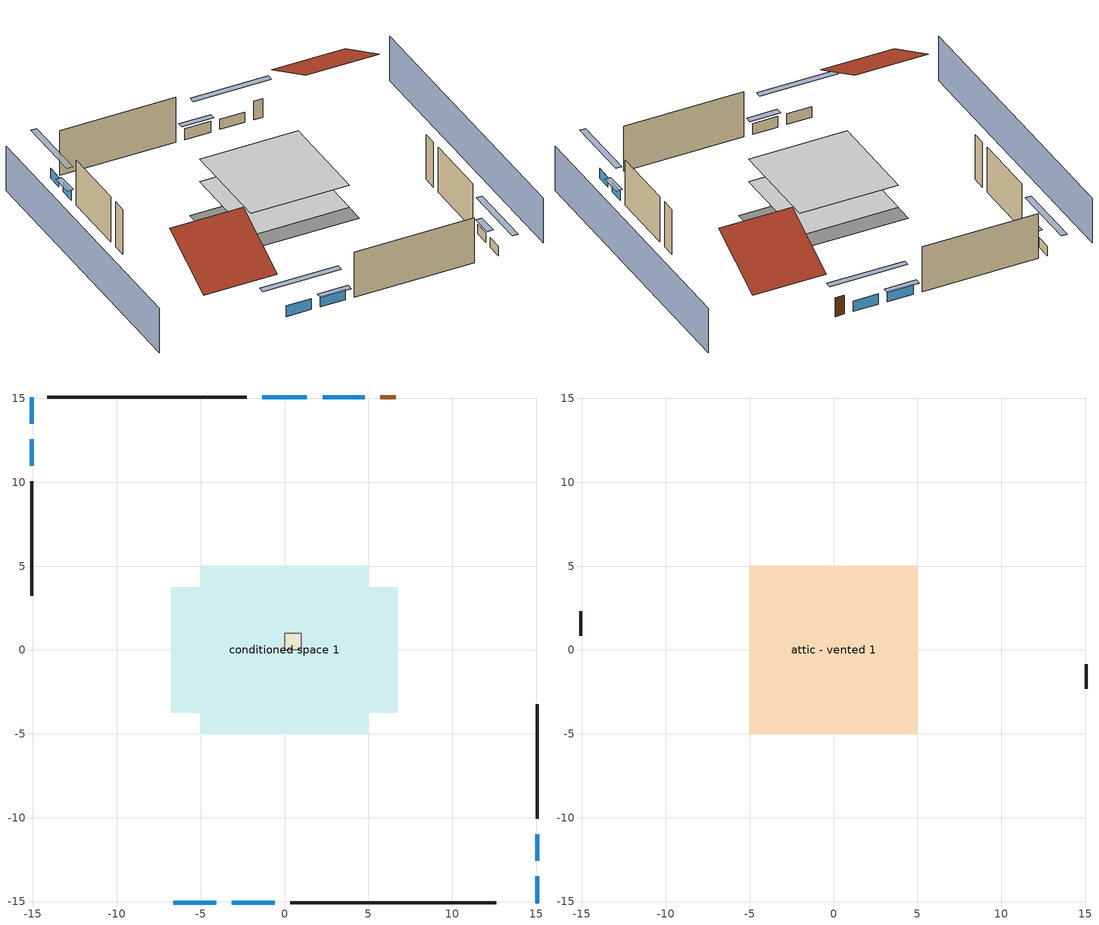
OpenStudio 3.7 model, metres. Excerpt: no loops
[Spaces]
conditioned space 1
 floor foundation (Slab1 construction): -6.75,-3.75 -6.75,3.75 6.75,3.75 6.75,-3.75 z0
 floor adiabatic (AdiabaticFloorConstruction): -5.03,-5.03 -5.03,5.03 5.03,5.03 5.03,-5.03 z2.44
 wall outside (Wall1 construction): 0.34,-15.08 12.63,-15.08 z0:4.88
 wall outside (Wall2 construction): -15.08,10.05 -15.08,3.23 z0:4.88
 wall outside (Wall3 construction): -2.25,15.08 -14.15,15.08 z0:4.88
 wall outside (Wall4 construction): 15.08,-10.05 15.08,-3.23 z0:4.88
 wall outside (AdiabaticWallConstruction): -6.63,-15.08 -4.07,-15.08 / -3.14,-15.08 -0.58,-15.08 / 1.34,15.08 -1.32,15.08 z0:1.16; -15.08,15.08 -15.08,13.49 / -15.08,12.57 -15.08,10.98 / 15.08,-15.08 15.08,-13.49 / 15.08,-12.57 15.08,-10.98 z0:1.04; 4.79,15.08 2.27,15.08 z0:1.13
 wall outside (AdiabaticWallConstruction 1): 6.63,15.08 5.72,15.08 z0:2.03
 window (WindowConstruction): -6.63,-15.08 -4.07,-15.08 z0:1.16
 window (WindowConstruction 1): -3.14,-15.08 -0.59,-15.08 z0:1.16
 window (WindowConstruction 2): -15.08,15.08 -15.08,13.5 z0:1.04
 window (WindowConstruction 3): -15.08,12.57 -15.08,10.98 z0:1.04
 window (WindowConstruction 4): 4.79,15.08 2.27,15.08 z0:1.13
 window (WindowConstruction 5): 1.34,15.08 -1.32,15.08 z0:1.16
 window (WindowConstruction 6): 15.08,-15.08 15.08,-13.5 z0:1.04
 window (WindowConstruction 7): 15.08,-12.57 15.08,-10.98 z0:1.04
 door (Door): 6.63,15.08 5.72,15.08 z0:2.03
 ceiling adiabatic (AdiabaticFloorConstruction): 5.03,-5.03 5.03,5.03 -5.03,5.03 -5.03,-5.03 z2.44
furnace airloop ret air space
 floor adiabatic (AdiabaticConst): 0,0 0,1 1,1 1,0 z0
 wall adiabatic (AdiabaticConst): 0,1 0,0 1,0 1,1 0,1 z0:1
 ceiling adiabatic (AdiabaticConst): 1,0 1,1 0,1 0,0 z1
attic - vented 1
 floor to conditioned space 1 (Floor1 construction Reversed): -5.03,-5.03 -5.03,5.03 5.03,5.03 5.03,-5.03 z4.88
 wall outside (Wall5 construction): -15.08,2.3 -15.08,0.86 z0:4.88
 wall outside (Wall6 construction): 15.08,-2.3 15.08,-0.86 z0:4.88
 roof outside (Roof1 construction): -7.56,-15.08,4.88 -7.56,-8.35,8.24 -15.08,-8.35,8.24 -15.08,-15.08,4.88
 roof outside (Roof2 construction): 7.56,15.08,4.88 7.56,8.35,8.24 15.08,8.35,8.24 15.08,15.08,4.88
shading: 19.65,-15.08 19.65,15.08 / -19.65,15.08 -19.65,-15.08 z0:4.88; -1.33,-15.08 -9.37,-15.08 -9.37,-15.69 -1.33,-15.69 z3.9; -0.28,-15.08 -3.45,-15.08 -3.45,-15.69 -0.28,-15.69 z1.46; -15.08,10.75 -15.08,17.83 -15.69,17.83 -15.69,10.75 z3.78; -15.08,10.68 -15.08,12.87 -15.69,12.87 -15.69,10.68 z1.34; -0.48,15.08 7.53,15.08 7.53,15.69 -0.48,15.69 z3.87; -1.63,15.08 1.64,15.08 1.64,15.69 -1.63,15.69 z1.46; 15.08,-10.75 15.08,-17.83 15.69,-17.83 15.69,-10.75 z3.78; 15.08,-10.68 15.08,-12.87 15.69,-12.87 15.69,-10.68 z1.34
[Site]
Burlington Intl_VT_USA: Latitude {deg}=44.47; Longitude {deg}=-73.15; Time Zone {hr}=-5; Elevation {m}=104; Terrain=Suburbs
[Site:GroundTemperature:Shallow]
3.46187, 1.07562, 0.884516, 2.01691, 6.56286, 11.0876, 15.0104, 17.4953, 17.7064, 15.6853, 11.8626, 7.47667
[Site:WaterMainsTemperature]
Calculation Method=Schedule; Temperature Schedule=mains temperature schedule
[Building]
Building 1
[Material] Roughness=Rough
Name | Thickness {m} | Conductivity {W/m-K} | Density {kg/m3} | Specific Heat {J/kg-K} | Thermal Absorptance | Solar Absorptance | Visible Absorptance
metal surfacing | 0.000508 | 50.0403 | 7801.74 | 460.57 | 0.9 | 0.9 | 0.9
roof rigid ins | 0.00396442 | 0.029427 | 32.04 | 1214.23 | 0.9 | 0.7 | 0.7
osb sheathing 0.5 in. | 0.0127 | 0.115458 | 512.64 | 1214.23 | 0.9 | 0.6 | 0.6
wood siding | 0.0254 | 0.102417 | 544.68 | 1172.36 | 0.9 | 0.85 | 0.85
osb sheathing 0.5 in. 1 | 0.0127 | 0.115458 | 512.64 | 1214.23 | 0.9 | 0.7 | 0.7
wall stud and cavity | 0.1397 | 0.117713 | 139.0536 | 1170.24 | 0.9 | 0.7 | 0.7
gypsum board | 0.0127 | 0.160291 | 801 | 837.4 | 0.9 | 0.6 | 0.6
wall stud and cavity 1 | 0.1397 | 0.727959 | 139.0536 | 1170.24 | 0.9 | 0.6 | 0.6
ceiling loosefill ins | 0.338667 | 0.0480833 | 16.02 | 1046.75 | 0.9 | 0.7 | 0.7
ceiling stud and cavity | 0.1397 | 0.0920385 | 65.682 | 1177.47 | 0.9 | 0.7 | 0.7
concrete 4.0 in. | 0.1016 | 1.803125 | 2242.8 | 837.4 | 0.9 | 0.7 | 0.7
floor covering | 0.0127 | 0.0450781 | 54.468 | 1339.84 | 0.9 | 0.9 | 0.9
wood siding 1; wood siding 2 | 0.0254 | 0.102417 | 544.68 | 1172.36
wall rigid ins; floor rigid ins | 0.512978 | 0.029427 | 32.04 | 1214.23 | 0.9 | 0.7 | 0.7
wall stud and cavity 2 | 0.0889 | 0.380278 | 52.3479 | 1209.89 | 0.9 | 0.7 | 0.7
door material | 0.04445 | 0.0612267 | 512.64 | 1214.23 | 0.9 | 0.7 | 0.7
floor stud and cavity | 0.1397 | 1.75129 | 37.0049 | 1207.88 | 0.9 | 0.7 | 0.7
osb sheathing 0.75 in. | 0.01905 | 0.115458 | 512.64 | 1214.23 | 0.9 | 0.7 | 0.7
floor covering 1 | 0.0127 | 0.0433444 | 54.468 | 1339.84 | 0.9 | 0.6 | 0.6
wall stud and cavity 3 | 0.0889 | 0.391764 | 83.0341 | 1211.67 | 0.9 | 0.7 | 0.7
furniture material conditioned space 1 | 0.1524 | 0.115458 | 640.8 | 1214.23 | 0.9 | 0.6 | 0.6
[Construction]
Roof1 construction; Roof2 construction: metal surfacing, roof rigid ins, osb sheathing 0.5 in.
Wall1 construction; Wall2 construction; Wall3 construction; Wall4 construction: wood siding, osb sheathing 0.5 in. 1, wall stud and cavity, gypsum board
Wall5 construction; Wall6 construction: wood siding, osb sheathing 0.5 in. 1, wall stud and cavity 1
Floor1 construction Reversed: gypsum board, ceiling stud and cavity, ceiling loosefill ins
Slab1 construction: concrete 4.0 in., floor covering
WindowConstruction; WindowConstruction 1; WindowConstruction 2; WindowConstruction 3; WindowConstruction 4; WindowConstruction 5; WindowConstruction 6; WindowConstruction 7: WindowMaterial
AdiabaticWallConstruction: wood siding 1, wall rigid ins, wall stud and cavity 2, gypsum board
Door: door material
AdiabaticWallConstruction 1: wood siding 2, wall rigid ins, wall stud and cavity 2, gypsum board
AdiabaticFloorConstruction: floor stud and cavity, floor rigid ins, osb sheathing 0.75 in., floor covering 1
PartitionWallConstruction: gypsum board, wall stud and cavity 3, gypsum board
furniture construction conditioned space 1: furniture material conditioned space 1
AdiabaticConst: Adiabatic
[WindowMaterial:SimpleGlazingSystem]
WindowMaterial: U-Factor {W/m2-K}=4.31528; Solar Heat Gain Coefficient=0.67
[Material:NoMass]
Adiabatic: Roughness=Rough; Thermal Resistance {m2-K/W}=176.1
[ThermalZone] Multiplier=1; Use Ideal Air Loads=No
Name | Volume {m3} | Thermostat
conditioned space | 493.619 | conditioned space temperature setpoint
attic - vented | 75.9013
furnace airloop ret air zone | 1
[Sizing:Zone] Zone Cooling Design Supply Air Temperature Input Method=SupplyAirTemperature; Zone Cooling Design Supply Air Temperature {C}=14; Zone Cooling Design Supply Air Temperature Difference {deltaC}=11.11; Zone Heating Design Supply Air Temperature Input Method=SupplyAirTemperature; Zone Heating Design Supply Air Temperature {C}=40; Zone Heating Design Supply Air Temperature Difference {deltaC}=11.11; Zone Cooling Design Supply Air Humidity Ratio {kg-H2O/kg-air}=0.0085; Zone Heating Design Supply Air Humidity Ratio {kg-H2O/kg-air}=0.008; Cooling Design Air Flow Method=DesignDay; Heating Design Air Flow Method=DesignDay; Account for Dedicated Outdoor Air System=No; Dedicated Outdoor Air System Control Strategy=NeutralSupplyAir; Dedicated Outdoor Air Low Setpoint Temperature for Design {C}=autosize; Dedicated Outdoor Air High Setpoint Temperature for Design {C}=autosize; Zone Load Sizing Method=Sensible Load Only No Latent Load; Zone Latent Cooling Design Supply Air Humidity Ratio Input Method=HumidityRatioDifference; Zone Cooling Design Supply Air Humidity Ratio Difference {kgWater/kgDryAir}=0.005; Zone Latent Heating Design Supply Air Humidity Ratio Input Method=HumidityRatioDifference; Zone Humidification Design Supply Air Humidity Ratio Difference {kgWater/kgDryAir}=0.005
attic - vented; furnace airloop ret air zone
[Space] Building Unit=Building Unit 1
Name | Thermal Zone | Volume {m3}
conditioned space 1 | conditioned space | 493.619
attic - vented 1 | attic - vented | 75.9013
furnace airloop ret air space | furnace airloop ret air zone
[ThermostatSetpoint:DualSetpoint]
conditioned space temperature setpoint: Heating Setpoint Temperature Schedule=heating setpoint; Cooling Setpoint Temperature Schedule=cooling setpoint
[Foundation:Kiva]
Foundation Kiva 1: Initial Indoor Air Temperature {C}=21.1111; Wall Height Above Grade {m}=0.1016; Wall Depth Below Slab {m}=0.2032
[Foundation:Kiva:Settings]
Soil Conductivity {W/m-K}=2.9427; Soil Density {kg/m3}=1842.3; Soil Specific Heat {J/kg-K}=418.7; Ground Solar Absorptivity=0.9; Ground Thermal Absorptivity=0.9; Ground Surface Roughness {m}=0.03; Far-Field Width {m}=40; Deep-Ground Boundary Condition=ZeroFlux; Deep-Ground Depth {m}=40; Minimum Cell Dimension {m}=0.2; Maximum Cell Growth Coefficient=3; Simulation Timestep=Timestep
[SurfaceProperty:ExposedFoundationPerimeter]
Slab1: Exposed Perimeter Calculation Method=TotalExposedPerimeter; Total Exposed Perimeter {m}=42.00144
[SurfaceProperty:IncidentSolarMultiplier] Incident Solar Multiplier=1; Incident Solar Multiplier Schedule=trans schedule winter=0.85 summer=0.7
Window1; Window2; Window3; Window4; Window5; Window6; Window7; Window8
[InternalMass:Definition] Design Level Calculation Method=SurfaceArea
Name | Construction | Surface Area {m2}
partition wall mass | PartitionWallConstruction | 202.436
furniture mass conditioned space 1 | furniture construction conditioned space 1 | 80.9743
[InternalMass] Space or SpaceType=conditioned space 1; Multiplier=1
Name | Internal Mass Definition
partition wall mass | partition wall mass
furniture mass conditioned space 1 | furniture mass conditioned space 1
[External:File]
External File 1: File=in.schedules.csv
[People:Definition]
occupants: Number of People Calculation Method=People; Number of People {people}=2; Fraction Radiant=0.314171; Sensible Heat Fraction=0.56303; Carbon Dioxide Generation Rate {m3/s-W}=0; Enable ASHRAE 55 Comfort Warnings=No; Mean Radiant Temperature Calculation Type=ZoneAveraged
[People]
occupants: People Definition=occupants; Space or SpaceType=conditioned space 1; Number of People Schedule=occupants; Activity Level Schedule=occupants activity schedule; Multiplier=1
[EnergyManagementSystem:Sensor]
Name | Output Variable or Output Meter Index Key | Output Variable or Output Meter
cool_season | cooling season schedule | Schedule Value
out_pb_s |  | Site Outdoor Air Barometric Pressure
out_wt_s |  | Site Outdoor Air Humidity Ratio
site_vw_s |  | Site Wind Speed
furnace_airloop_AH_MFR_s | Node 14 | System Node Mass Flow Rate
furnace_airloop_AH_VFR_s | Node 14 | System Node Current Density Volume Flow Rate
furnace_airloop_AH_Tout_s | Node 14 | System Node Temperature
furnace_airloop_AH_Wout_s | Node 14 | System Node Humidity Ratio
furnace_airloop_RA_T_s | Node 17 | System Node Temperature
furnace_airloop_Ra_W_s | Node 17 | System Node Humidity Ratio
furnace_airloop_0_DZ_T_s | attic - vented | Zone Air Temperature
furnace_airloop_0_DZ_W_s | attic - vented | Zone Mean Air Humidity Ratio
natural_vent_s | natural vent schedule | Schedule Value
htg_sp_s | heating setpoint | Schedule Value
clg_sp_s | cooling setpoint | Schedule Value
mech_vent_range_fan_0_sch_s | mech vent range fan 0 schedule | Schedule Value
mech_vent_bath_fan_0_sch_s | mech vent bath fan 0 schedule | Schedule Value
clothes_dryer_exhaust_0_sch_s | clothes_dryer | Schedule Value
htg_load_cond |  | Heating:EnergyTransfer:Zone:CONDITIONED SPACE
clg_load_cond |  | Cooling:EnergyTransfer:Zone:CONDITIONED SPACE
htg_load_duct |  | Heating:EnergyTransfer:Zone:FURNACE AIRLOOP RET AIR ZONE
clg_load_duct |  | Cooling:EnergyTransfer:Zone:FURNACE AIRLOOP RET AIR ZONE
[EnergyManagementSystem:Program]
room_ac_supply_fan_disaggregate_program: Set room_ac_supply_fan_clg = 0; If room_ac_clg_coil_s > 0; Set room_ac_supply_fan_clg = room_ac_supply_fan_s; EndIf
furnace_supply_fan_disaggregate_program: Set furnace_supply_fan_primary_htg = 0; If furnace_htg_coil_s > 0; Set furnace_supply_fan_primary_htg = furnace_supply_fan_s; EndIf
water_heater_EC_adj: Set dhw_e_cons = water_heater_energy + water_heater_on_cycle_parasitic + water_heater_off_cycle_parasitic; Set water_heater_ec_adj_act = 0.0 * dhw_e_cons / 1
furnace_airloop_0_duct_program: Set furnace_airloop_AH_MFR = furnace_airloop_AH_MFR_s; Set furnace_airloop_Fan_RTF = 0; Set furnace_airloop_Fan_RTF = furnace_airloop_Fan_RTF + furnace_airloop_Fan_RTF_s; Set furnace_airloop_AH_VFR = furnace_airloop_AH_VFR_s; Set furnace_airloop_AH_Tout = furnace_airloop_AH_Tout_s; Set furnace_airloop_AH_Wout = furnace_airloop_AH_Wout_s; Set furnace_airloop_RA_T = furnace_airloop_RA_T_s; Set furnace_airloop_Ra_W = furnace_airloop_Ra_W_s; Set furnace_airloop_0_DZ_T = furnace_airloop_0_DZ_T_s; Set furnace_airloop_0_DZ_W = furnace_airloop_0_DZ_W_s; Run furnace_airloop_0_duct_subroutine; Set furnace_airloop_0_SupSensLkToCond_equip_act = furnace_airloop_0_SupSensLkToCond; Set furnace_airloop_0_SupLatLkToCond_equip_act = furnace_airloop_0_SupLatLkToCond; Set furnace_airloop_0_SupCondToLv_equip_act = furnace_airloop_0_SupCondToLv; Set furnace_airloop_0_RetSensLkToRP_equip_act = furnace_airloop_0_RetSensLkToRP; Set furnace_airloop_0_RetLatLkToRP_equip_act = furnace_airloop_0_RetLatLkToRP; Set furnace_airloop_0_RetCondToRP_equip_act = furnace_airloop_0_RetCondToRP; Set furnace_airloop_0_RetCondToDZ_equip_act = furnace_airloop_0_RetCondToDZ; Set furnace_airloop_0_SupCondToDZ_equip_act = furnace_airloop_0_SupCondToDZ; Set furnace_airloop_0_SupSensLkToDZ_equip_act = furnace_airloop_0_SupSensLkToDZ; Set furnace_airloop_0_SupLatLkToDZ_equip_act = furnace_airloop_0_SupLatLkToDZ; Set furnace_airloop_0_ZoneMixDZToCond_mix_act = furnace_airloop_0_ZoneMixDZToCond; Set furnace_airloop_0_ZoneMixCondToDZ_mix_act = furnace_airloop_0_ZoneMixCondToDZ
natural_vent_program: Set Tin = tin_s; Set Tout = tout_s; Set Wout = out_wt_s; Set Pbar = out_pb_s; Set Phiout = (@RhFnTdbWPb Tout Wout Pbar); Set MaxHR = 0.0115; Set MaxRH = 0.7; Set Tnvsp = (htg_sp_s + clg_sp_s) / 2; Set NVavail = natural_vent_s; Set ClgSsnAvail = cool_season; Set natural_vent_flow_act = 0; Set whole_house_fan_flow_act = 0; Set whole_house_fan_mix_act = 0; Set whole_house_fan_act = 0; If ((Wout < MaxHR) && (Phiout < MaxRH) && (Tin > Tout) && (Tin > Tnvsp) && (ClgSsnAvail > 0)); Set WHF_Flow = 0; Set Adj = (Tin-Tnvsp)/(Tin-Tout); Set Adj = (@Min Adj 1); Set Adj = (@Max Adj 0); If (WHF_Flow > 0); Set whole_house_fan_flow_act = WHF_Flow*Adj; Set whole_house_fan_mix_act = WHF_Flow*Adj; Set WHF_W = 0; Set whole_house_fan_act = WHF_W*Adj; ElseIf (NVavail > 0); Set NVArea = 7409.649180672; Set Cs = 0.00017937135914540493; Set Cw = 8.70903777141566e-05; Set Tdiff = Tin-Tout; Set dT = (@Abs Tdiff); Set Vwind = site_vw_s; Set SGNV = NVArea*Adj*((((Cs*dT)+(Cw*(Vwind^2)))^0.5)/1000); Set MaxNV = 2.7423292766208007; Set natural_vent_flow_act = (@Min SGNV MaxNV); EndIf; EndIf
[ElectricEquipment:Definition] Design Level Calculation Method=EquipmentLevel
Name | Design Level {W} | Fraction Latent | Fraction Radiant | Fraction Lost
ceiling fan | 17.1266 | 0 | 0.558 | 0
clothes washer | 658.799 | 0.03 | 0.162 | 0.7
clothes dryer | 5696.77 | 0.015 | 0.081 | 0.85
dishwasher | 1518.05 | 0.3 | 0.18 | 0.4
fridge | 60.3122 | 0 | 0.6 | 0
freezer | 47.9573 | 0 | 0.6 | 0
cooking range | 2265.55 | 0.08 | 0.432 | 0.2
misc plug loads | 1001.31 | 0.021 | 0.558 | 0.049
misc pool pump | 863.933 | 0 | 0 | 1
whole house fan; mech vent house fan | 0 | 0 | 0 | 1
mech vent house fan cfis | 0 | 0 | 0 | 0
mech vent range fan 0; mech vent bath fan 0 | 30 | 0 | 0 | 1
[ElectricEquipment] Space or SpaceType=conditioned space 1
Name | Electric Equipment Definition | Schedule
ceiling fan | ceiling fan | ceiling_fan
clothes washer | clothes washer | clothes_washer
clothes dryer | clothes dryer | clothes_dryer
dishwasher | dishwasher | dishwasher
fridge | fridge | fridge schedule
freezer | freezer | freezer schedule
cooking range | cooking range | cooking_range
misc plug loads | misc plug loads | plug_loads_other
misc pool pump | misc pool pump | misc pool pump schedule
whole house fan | whole house fan | Always On Discrete
mech vent house fan | mech vent house fan | mech vent house fan schedule
mech vent house fan cfis | mech vent house fan cfis | mech vent house fan cfis schedule
mech vent range fan 0 | mech vent range fan 0 | mech vent range fan 0 schedule
mech vent bath fan 0 | mech vent bath fan 0 | mech vent bath fan 0 schedule
[OtherEquipment:Definition] Design Level Calculation Method=EquipmentLevel
Name | Design Level {W} | Fraction Latent | Fraction Radiant | Fraction Lost
water heater energy adjustment1 | 0.01 | 0 | 0 | 1
water sensible | -1483.19 | 0 | 0.6 | 0
water latent | 1504.95 | 1 | 0 | 0
furnace_airloop_0_SupSensLkToCond equip; furnace_airloop_0_SupCondToLv equip; furnace_airloop_0_RetCondToRP equip; furnace_airloop_0_RetSensLkToRP equip; furnace_airloop_0_SupCondToDZ equip; furnace_airloop_0_RetCondToDZ equip; furnace_airloop_0_SupSensLkToDZ equip; mech vent house fan sensible load equip | 0 | 0 | 0 | 0
furnace_airloop_0_SupLatLkToCond equip; furnace_airloop_0_RetLatLkToRP equip; furnace_airloop_0_SupLatLkToDZ equip; mech vent house fan latent load equip | 0 | 1 | 0 | 0
[OtherEquipment]
Name | Other Equipment Definition | Space or SpaceType | Schedule | Fuel Type
water heater energy adjustment1 | water heater energy adjustment1 | conditioned space 1 | Always On Discrete | NaturalGas
water sensible | water sensible | conditioned space 1 | hot_water_fixtures | None
water latent | water latent | conditioned space 1 | hot_water_fixtures | None
furnace_airloop_0_SupSensLkToCond equip | furnace_airloop_0_SupSensLkToCond equip | conditioned space 1 | Always On Discrete | None
furnace_airloop_0_SupLatLkToCond equip | furnace_airloop_0_SupLatLkToCond equip | conditioned space 1 | Always On Discrete | None
furnace_airloop_0_SupCondToLv equip | furnace_airloop_0_SupCondToLv equip | conditioned space 1 | Always On Discrete | None
furnace_airloop_0_RetCondToRP equip | furnace_airloop_0_RetCondToRP equip | furnace airloop ret air space | Always On Discrete | None
furnace_airloop_0_RetSensLkToRP equip | furnace_airloop_0_RetSensLkToRP equip | furnace airloop ret air space | Always On Discrete | None
furnace_airloop_0_RetLatLkToRP equip | furnace_airloop_0_RetLatLkToRP equip | furnace airloop ret air space | Always On Discrete | None
furnace_airloop_0_SupCondToDZ equip | furnace_airloop_0_SupCondToDZ equip | attic - vented 1 | Always On Discrete | None
furnace_airloop_0_RetCondToDZ equip | furnace_airloop_0_RetCondToDZ equip | attic - vented 1 | Always On Discrete | None
furnace_airloop_0_SupSensLkToDZ equip | furnace_airloop_0_SupSensLkToDZ equip | attic - vented 1 | Always On Discrete | None
furnace_airloop_0_SupLatLkToDZ equip | furnace_airloop_0_SupLatLkToDZ equip | attic - vented 1 | Always On Discrete | None
mech vent house fan sensible load equip | mech vent house fan sensible load equip | conditioned space 1 | Always On Discrete | None
mech vent house fan latent load equip | mech vent house fan latent load equip | conditioned space 1 | Always On Discrete | None
[EnergyManagementSystem:Actuator]
Name | Actuated Component | Actuated Component Type | Actuated Component Control Type | Zone or Space
water_heater_ec_adj_act | water heater energy adjustment1 | OtherEquipment | Power Level | conditioned space 1
furnace_airloop_0_SupSensLkToCond_equip_act | furnace_airloop_0_SupSensLkToCond equip | OtherEquipment | Power Level | conditioned space 1
furnace_airloop_0_SupLatLkToCond_equip_act | furnace_airloop_0_SupLatLkToCond equip | OtherEquipment | Power Level | conditioned space 1
furnace_airloop_0_SupCondToLv_equip_act | furnace_airloop_0_SupCondToLv equip | OtherEquipment | Power Level | conditioned space 1
furnace_airloop_0_RetCondToRP_equip_act | furnace_airloop_0_RetCondToRP equip | OtherEquipment | Power Level | furnace airloop ret air space
furnace_airloop_0_RetSensLkToRP_equip_act | furnace_airloop_0_RetSensLkToRP equip | OtherEquipment | Power Level | furnace airloop ret air space
furnace_airloop_0_RetLatLkToRP_equip_act | furnace_airloop_0_RetLatLkToRP equip | OtherEquipment | Power Level | furnace airloop ret air space
furnace_airloop_0_SupCondToDZ_equip_act | furnace_airloop_0_SupCondToDZ equip | OtherEquipment | Power Level | attic - vented 1
furnace_airloop_0_RetCondToDZ_equip_act | furnace_airloop_0_RetCondToDZ equip | OtherEquipment | Power Level | attic - vented 1
furnace_airloop_0_SupSensLkToDZ_equip_act | furnace_airloop_0_SupSensLkToDZ equip | OtherEquipment | Power Level | attic - vented 1
furnace_airloop_0_SupLatLkToDZ_equip_act | furnace_airloop_0_SupLatLkToDZ equip | OtherEquipment | Power Level | attic - vented 1
whole_house_fan_act | whole house fan | ElectricEquipment | Electricity Rate | conditioned space 1
mech_vent_house_fan_cfis_act | mech vent house fan cfis | ElectricEquipment | Electricity Rate | conditioned space 1
mech_vent_house_fan_sensible_load_equip_act | mech vent house fan sensible load equip | OtherEquipment | Power Level | conditioned space 1
mech_vent_house_fan_latent_load_equip_act | mech vent house fan latent load equip | OtherEquipment | Power Level | conditioned space 1
[WaterUse:Equipment:Definition]
Name | Peak Flow Rate {m3/s}
clothes washer | 4.66289e-06
dishwasher | 8.12563e-06
[Lights:Definition]
interior lighting: Design Level Calculation Method=LightingLevel; Lighting Level {W}=407.923; Fraction Radiant=0.6; Fraction Visible=0.2; Return Air Fraction=0
[Lights]
interior lighting: Lights Definition=interior lighting; Space or SpaceType=conditioned space 1; Schedule=lighting_interior; Fraction Replaceable=1
[Exterior:Lights:Definition]
exterior lighting: Design Level {W}=18.8876
[Exterior:Lights]
exterior lighting: Exterior Lights Definition=exterior lighting; Schedule=exterior lighting schedule
[ZoneMixing] Schedule=Always On Continuous; Design Flow Rate Calculation Method=Flow/Zone; Design Flow Rate {m3/s}=0
Name | Zone or Space | Source Zone or Space
furnace_airloop_0_ZoneMixDZToCond mix | conditioned space | attic - vented
furnace_airloop_0_ZoneMixCondToDZ mix; whole house fan mix | attic - vented | conditioned space
[SpaceInfiltration:DesignFlowRate] Space or SpaceType=conditioned space 1; Schedule=Always On Discrete; Design Flow Rate Calculation Method=Flow/Space; Design Flow Rate {m3/s}=0
natural vent flow; whole house fan flow; infil flow
[SpaceInfiltration:EffectiveLeakageArea]
infil|attic - vented 1: Space or SpaceType=attic - vented 1; Schedule=Always On Discrete; Effective Air Leakage Area {cm2}=3373.59; Stack Coefficient=0.000573041; Wind Coefficient=4.49273e-05
[BuildingUnit]
Building Unit 1
[Schedule:Ruleset]
Name | Default Day Schedule
heating setpoint | heating setpoint default day
cooling setpoint | cooling setpoint default day
trans schedule winter=0.85 summer=0.7 | trans schedule winter=0.85 summer=0.7 default day
fridge schedule | fridge schedule default day
freezer schedule | freezer schedule default day
exterior lighting schedule | exterior lighting schedule default day
misc pool pump schedule | misc pool pump schedule default day
mech vent range fan 0 schedule | mech vent range fan 0 schedule default day
mech vent bath fan 0 schedule | mech vent bath fan 0 schedule default day
[Schedule:Day]
heating setpoint default day; cooling setpoint default day; trans schedule winter=0.85 summer=0.7 default day; fridge schedule default day; freezer schedule default day; exterior lighting schedule default day; misc pool pump schedule default day; mech vent range fan 0 schedule default day; mech vent bath fan 0 schedule default day: 24, 0, 0
heating setpoint allday1; cooling setpoint allday1: 24, 0, 21.1111
trans schedule winter=0.85 summer=0.7 allday1; trans schedule winter=0.85 summer=0.7 allday274: 24, 0, 0.85
trans schedule winter=0.85 summer=0.7 allday121: 24, 0, 0.7
fridge schedule allday1; fridge schedule allday12; freezer schedule allday1; freezer schedule allday12: 1, 0, 0.610949, 2, 0, 0.595675, 3, 0, 0.580401, 4, 0, 0.565128, 6, 0, 0.549854, 7, 0, 0.580401, 8, 0, 0.610949, 10, 0, 0.626223, 12, 0, 0.610949, 15, 0, 0.641496, 16, 0, 0.626223, 17, 0, 0.672044, 18, 0, 0.733139, 19, 0, 0.763686, 20, 0, 0.733139, 21, 0, 0.717865, 22, 0, 0.702591, 23, 0, 0.672044, 24, 0, 0.626223
fridge schedule allday2; freezer schedule allday2: 1, 0, 0.609489, 2, 0, 0.594252, 3, 0, 0.579015, 4, 0, 0.563777, 6, 0, 0.54854, 7, 0, 0.579015, 8, 0, 0.609489, 10, 0, 0.624726, 12, 0, 0.609489, 15, 0, 0.639964, 16, 0, 0.624726, 17, 0, 0.670438, 18, 0, 0.731387, 19, 0, 0.761861, 20, 0, 0.731387, 21, 0, 0.71615, 22, 0, 0.700912, 23, 0, 0.670438, 24, 0, 0.624726
fridge schedule allday3; freezer schedule allday3: 1, 0, 0.791241, 2, 0, 0.77146, 3, 0, 0.751679, 4, 0, 0.731898, 6, 0, 0.712117, 7, 0, 0.751679, 8, 0, 0.791241, 10, 0, 0.811022, 12, 0, 0.791241, 15, 0, 0.830803, 16, 0, 0.811022, 17, 0, 0.870365, 18, 0, 0.949489, 19, 0, 0.989051, 20, 0, 0.949489, 21, 0, 0.929708, 22, 0, 0.909927, 23, 0, 0.870365, 24, 0, 0.811022
fridge schedule allday6; freezer schedule allday6: 1, 0, 0.8, 2, 0, 0.78, 3, 0, 0.76, 4, 0, 0.74, 6, 0, 0.72, 7, 0, 0.76, 8, 0, 0.8, 10, 0, 0.82, 12, 0, 0.8, 15, 0, 0.84, 16, 0, 0.82, 17, 0, 0.88, 18, 0, 0.96, 19, 0, 1, 20, 0, 0.96, 21, 0, 0.94, 22, 0, 0.92, 23, 0, 0.88, 24, 0, 0.82
fridge schedule allday10; freezer schedule allday10: 1, 0, 0.679562, 2, 0, 0.662573, 3, 0, 0.645584, 4, 0, 0.628595, 6, 0, 0.611606, 7, 0, 0.645584, 8, 0, 0.679562, 10, 0, 0.696551, 12, 0, 0.679562, 15, 0, 0.71354, 16, 0, 0.696551, 17, 0, 0.747518, 18, 0, 0.815474, 19, 0, 0.849453, 20, 0, 0.815474, 21, 0, 0.798485, 22, 0, 0.781496, 23, 0, 0.747518, 24, 0, 0.696551
fridge schedule allday11; freezer schedule allday11: 1, 0, 0.675182, 2, 0, 0.658303, 3, 0, 0.641423, 4, 0, 0.624544, 6, 0, 0.607664, 7, 0, 0.641423, 8, 0, 0.675182, 10, 0, 0.692062, 12, 0, 0.675182, 15, 0, 0.708942, 16, 0, 0.692062, 17, 0, 0.742701, 18, 0, 0.810219, 19, 0, 0.843978, 20, 0, 0.810219, 21, 0, 0.793339, 22, 0, 0.77646, 23, 0, 0.742701, 24, 0, 0.692062
exterior lighting schedule weekday1; exterior lighting schedule weekday12: 5, 0, 0.434959, 6, 0, 0.349858, 7, 0, 0.330947, 8, 0, 0.321491, 9, 0, 0.312035, 10, 0, 0.264757, 11, 0, 0.208024, 12, 0, 0.141834, 13, 0, 0.113467, 15, 0, 0.104012, 16, 0, 0.113467, 17, 0, 0.179657, 18, 0, 0.349858, 19, 0, 0.463325, 20, 0, 0.614615, 21, 0, 0.860461, 22, 0, 0.99284, 23, 0, 0.860461, 24, 0, 0.595704
exterior lighting schedule weekend1; exterior lighting schedule weekend12: 2, 0, 0.434959, 4, 0, 0.425503, 5, 0, 0.434959, 6, 0, 0.425503, 7, 0, 0.416047, 8, 0, 0.38768, 9, 0, 0.340402, 10, 0, 0.283669, 11, 0, 0.226935, 12, 0, 0.15129, 13, 0, 0.113467, 15, 0, 0.104012, 16, 0, 0.113467, 17, 0, 0.179657, 18, 0, 0.359314, 19, 0, 0.45387, 20, 0, 0.567337, 21, 0, 0.784816, 22, 0, 0.926651, 23, 0, 0.803728, 24, 0, 0.557882
exterior lighting schedule weekday2: 5, 0, 0.438095, 6, 0, 0.352381, 7, 0, 0.333333, 8, 0, 0.32381, 9, 0, 0.314286, 10, 0, 0.266667, 11, 0, 0.209524, 12, 0, 0.142857, 13, 0, 0.114286, 15, 0, 0.104762, 16, 0, 0.114286, 17, 0, 0.180952, 18, 0, 0.352381, 19, 0, 0.466667, 20, 0, 0.619048, 21, 0, 0.866667, 22, 0, 1, 23, 0, 0.866667, 24, 0, 0.6
exterior lighting schedule weekend2: 2, 0, 0.438095, 4, 0, 0.428571, 5, 0, 0.438095, 6, 0, 0.428571, 7, 0, 0.419048, 8, 0, 0.390476, 9, 0, 0.342857, 10, 0, 0.285714, 11, 0, 0.228571, 12, 0, 0.152381, 13, 0, 0.114286, 15, 0, 0.104762, 16, 0, 0.114286, 17, 0, 0.180952, 18, 0, 0.361905, 19, 0, 0.457143, 20, 0, 0.571429, 21, 0, 0.790476, 22, 0, 0.933333, 23, 0, 0.809524, 24, 0, 0.561905
exterior lighting schedule weekday3; exterior lighting schedule weekday5: 5, 0, 0.346085, 6, 0, 0.278373, 7, 0, 0.263325, 8, 0, 0.255802, 9, 0, 0.248278, 10, 0, 0.21066, 11, 0, 0.165519, 12, 0, 0.112854, 13, 0, 0.090283, 15, 0, 0.0827594, 16, 0, 0.090283, 17, 0, 0.142948, 18, 0, 0.278373, 19, 0, 0.368656, 20, 0, 0.489033, 21, 0, 0.684646, 22, 0, 0.789976, 23, 0, 0.684646, 24, 0, 0.473986
exterior lighting schedule weekend3; exterior lighting schedule weekend5: 2, 0, 0.346085, 4, 0, 0.338561, 5, 0, 0.346085, 6, 0, 0.338561, 7, 0, 0.331038, 8, 0, 0.308467, 9, 0, 0.270849, 10, 0, 0.225707, 11, 0, 0.180566, 12, 0, 0.120377, 13, 0, 0.090283, 15, 0, 0.0827594, 16, 0, 0.090283, 17, 0, 0.142948, 18, 0, 0.285896, 19, 0, 0.361132, 20, 0, 0.451415, 21, 0, 0.624457, 22, 0, 0.737311, 23, 0, 0.639504, 24, 0, 0.443891
exterior lighting schedule weekday4: 5, 0, 0.344691, 6, 0, 0.277251, 7, 0, 0.262265, 8, 0, 0.254771, 9, 0, 0.247278, 10, 0, 0.209812, 11, 0, 0.164852, 12, 0, 0.112399, 13, 0, 0.0899193, 15, 0, 0.082426, 16, 0, 0.0899193, 17, 0, 0.142372, 18, 0, 0.277251, 19, 0, 0.367171, 20, 0, 0.487063, 21, 0, 0.681888, 22, 0, 0.786794, 23, 0, 0.681888, 24, 0, 0.472076
exterior lighting schedule weekend4: 2, 0, 0.344691, 4, 0, 0.337197, 5, 0, 0.344691, 6, 0, 0.337197, 7, 0, 0.329704, 8, 0, 0.307224, 9, 0, 0.269758, 10, 0, 0.224798, 11, 0, 0.179839, 12, 0, 0.119892, 13, 0, 0.0899193, 15, 0, 0.082426, 16, 0, 0.0899193, 17, 0, 0.142372, 18, 0, 0.284744, 19, 0, 0.359677, 20, 0, 0.449597, 21, 0, 0.621942, 22, 0, 0.734341, 23, 0, 0.636928, 24, 0, 0.442103
exterior lighting schedule weekday6; exterior lighting schedule weekday9: 5, 0, 0.28823, 6, 0, 0.231837, 7, 0, 0.219305, 8, 0, 0.213039, 9, 0, 0.206773, 10, 0, 0.175444, 11, 0, 0.137849, 12, 0, 0.093988, 13, 0, 0.0751904, 15, 0, 0.0689245, 16, 0, 0.0751904, 17, 0, 0.119051, 18, 0, 0.231837, 19, 0, 0.307027, 20, 0, 0.407281, 21, 0, 0.570194, 22, 0, 0.657916, 23, 0, 0.570194, 24, 0, 0.394749
exterior lighting schedule weekend6; exterior lighting schedule weekend9: 2, 0, 0.28823, 4, 0, 0.281964, 5, 0, 0.28823, 6, 0, 0.281964, 7, 0, 0.275698, 8, 0, 0.2569, 9, 0, 0.225571, 10, 0, 0.187976, 11, 0, 0.150381, 12, 0, 0.100254, 13, 0, 0.0751904, 15, 0, 0.0689245, 16, 0, 0.0751904, 17, 0, 0.119051, 18, 0, 0.238103, 19, 0, 0.300761, 20, 0, 0.375952, 21, 0, 0.520067, 22, 0, 0.614055, 23, 0, 0.532598, 24, 0, 0.369686
exterior lighting schedule weekday7: 5, 0, 0.286139, 6, 0, 0.230155, 7, 0, 0.217714, 8, 0, 0.211494, 9, 0, 0.205273, 10, 0, 0.174171, 11, 0, 0.136849, 12, 0, 0.0933061, 13, 0, 0.0746448, 15, 0, 0.0684244, 16, 0, 0.0746448, 17, 0, 0.118188, 18, 0, 0.230155, 19, 0, 0.3048, 20, 0, 0.404326, 21, 0, 0.566057, 22, 0, 0.653142, 23, 0, 0.566057, 24, 0, 0.391885
exterior lighting schedule weekend7: 2, 0, 0.286139, 4, 0, 0.279918, 5, 0, 0.286139, 6, 0, 0.279918, 7, 0, 0.273698, 8, 0, 0.255037, 9, 0, 0.223935, 10, 0, 0.186612, 11, 0, 0.14929, 12, 0, 0.0995265, 13, 0, 0.0746448, 15, 0, 0.0684244, 16, 0, 0.0746448, 17, 0, 0.118188, 18, 0, 0.236375, 19, 0, 0.298579, 20, 0, 0.373224, 21, 0, 0.516294, 22, 0, 0.6096, 23, 0, 0.528734, 24, 0, 0.367004
exterior lighting schedule weekday10: 5, 0, 0.345039, 6, 0, 0.277532, 7, 0, 0.26253, 8, 0, 0.255029, 9, 0, 0.247528, 10, 0, 0.210024, 11, 0, 0.165019, 12, 0, 0.112513, 13, 0, 0.0900102, 15, 0, 0.0825094, 16, 0, 0.0900102, 17, 0, 0.142516, 18, 0, 0.277532, 19, 0, 0.367542, 20, 0, 0.487555, 21, 0, 0.682578, 22, 0, 0.787589, 23, 0, 0.682578, 24, 0, 0.472554
exterior lighting schedule weekend10: 2, 0, 0.345039, 4, 0, 0.337538, 5, 0, 0.345039, 6, 0, 0.337538, 7, 0, 0.330038, 8, 0, 0.307535, 9, 0, 0.270031, 10, 0, 0.225026, 11, 0, 0.18002, 12, 0, 0.120014, 13, 0, 0.0900102, 15, 0, 0.0825094, 16, 0, 0.0900102, 17, 0, 0.142516, 18, 0, 0.285032, 19, 0, 0.360041, 20, 0, 0.450051, 21, 0, 0.622571, 22, 0, 0.735084, 23, 0, 0.637572, 24, 0, 0.44255
exterior lighting schedule weekday11: 5, 0, 0.343994, 6, 0, 0.276691, 7, 0, 0.261734, 8, 0, 0.254256, 9, 0, 0.246778, 10, 0, 0.209387, 11, 0, 0.164519, 12, 0, 0.112172, 13, 0, 0.0897375, 15, 0, 0.0822593, 16, 0, 0.0897375, 17, 0, 0.142084, 18, 0, 0.276691, 19, 0, 0.366428, 20, 0, 0.486078, 21, 0, 0.680509, 22, 0, 0.785203, 23, 0, 0.680509, 24, 0, 0.471122
exterior lighting schedule weekend11: 2, 0, 0.343994, 4, 0, 0.336516, 5, 0, 0.343994, 6, 0, 0.336516, 7, 0, 0.329037, 8, 0, 0.306603, 9, 0, 0.269212, 10, 0, 0.224344, 11, 0, 0.179475, 12, 0, 0.11965, 13, 0, 0.0897375, 15, 0, 0.0822593, 16, 0, 0.0897375, 17, 0, 0.142084, 18, 0, 0.284169, 19, 0, 0.35895, 20, 0, 0.448687, 21, 0, 0.620684, 22, 0, 0.732856, 23, 0, 0.63564, 24, 0, 0.441209
misc pool pump schedule allday1; misc pool pump schedule allday12: 3, 0, 0.0234796, 4, 0, 0.0313062, 5, 0, 0.0626123, 6, 0, 0.117398, 7, 0, 0.20349, 8, 0, 0.344368, 9, 0, 0.657429, 10, 0, 0.947011, 11, 0, 0.993971, 12, 0, 0.947011, 13, 0, 0.939185, 14, 0, 0.704389, 15, 0, 0.586991, 16, 0, 0.477419, 17, 0, 0.289582, 18, 0, 0.18001, 19, 0, 0.101745, 20, 0, 0.0626123, 21, 0, 0.0313062, 24, 0, 0.0234796
misc pool pump schedule allday2: 3, 0, 0.023622, 4, 0, 0.0314961, 5, 0, 0.0629921, 6, 0, 0.11811, 7, 0, 0.204724, 8, 0, 0.346457, 9, 0, 0.661417, 10, 0, 0.952756, 11, 0, 1, 12, 0, 0.952756, 13, 0, 0.944882, 14, 0, 0.708661, 15, 0, 0.590551, 16, 0, 0.480315, 17, 0, 0.291339, 18, 0, 0.181102, 19, 0, 0.102362, 20, 0, 0.0629921, 21, 0, 0.0314961, 24, 0, 0.023622
misc pool pump schedule allday3; misc pool pump schedule allday5: 3, 0, 0.0206108, 4, 0, 0.0274811, 5, 0, 0.0549621, 6, 0, 0.103054, 7, 0, 0.178627, 8, 0, 0.302292, 9, 0, 0.577102, 10, 0, 0.831302, 11, 0, 0.872524, 12, 0, 0.831302, 13, 0, 0.824432, 14, 0, 0.618324, 15, 0, 0.51527, 16, 0, 0.419086, 17, 0, 0.2542, 18, 0, 0.158016, 19, 0, 0.0893134, 20, 0, 0.0549621, 21, 0, 0.0274811, 24, 0, 0.0206108
misc pool pump schedule allday4: 3, 0, 0.0205498, 4, 0, 0.0273997, 5, 0, 0.0547994, 6, 0, 0.102749, 7, 0, 0.178098, 8, 0, 0.301396, 9, 0, 0.575393, 10, 0, 0.82884, 11, 0, 0.86994, 12, 0, 0.82884, 13, 0, 0.82199, 14, 0, 0.616493, 15, 0, 0.513744, 16, 0, 0.417845, 17, 0, 0.253447, 18, 0, 0.157548, 19, 0, 0.0890489, 20, 0, 0.0547994, 21, 0, 0.0273997, 24, 0, 0.0205498
misc pool pump schedule allday6; misc pool pump schedule allday9: 3, 0, 0.0180675, 4, 0, 0.02409, 5, 0, 0.04818, 6, 0, 0.0903375, 7, 0, 0.156585, 8, 0, 0.26499, 9, 0, 0.50589, 10, 0, 0.728723, 11, 0, 0.764858, 12, 0, 0.728723, 13, 0, 0.7227, 14, 0, 0.542025, 15, 0, 0.451688, 16, 0, 0.367373, 17, 0, 0.222833, 18, 0, 0.138518, 19, 0, 0.0782925, 20, 0, 0.04818, 21, 0, 0.02409, 24, 0, 0.0180675
misc pool pump schedule allday7: 3, 0, 0.0179658, 4, 0, 0.0239544, 5, 0, 0.0479087, 6, 0, 0.0898289, 7, 0, 0.155703, 8, 0, 0.263498, 9, 0, 0.503042, 10, 0, 0.72462, 11, 0, 0.760551, 12, 0, 0.72462, 13, 0, 0.718631, 14, 0, 0.538973, 15, 0, 0.449144, 16, 0, 0.365304, 17, 0, 0.221578, 18, 0, 0.137738, 19, 0, 0.0778517, 20, 0, 0.0479087, 21, 0, 0.0239544, 24, 0, 0.0179658
misc pool pump schedule allday10: 3, 0, 0.0198987, 4, 0, 0.0265316, 5, 0, 0.0530631, 6, 0, 0.0994934, 7, 0, 0.172455, 8, 0, 0.291847, 9, 0, 0.557163, 10, 0, 0.80258, 11, 0, 0.842377, 12, 0, 0.80258, 13, 0, 0.795947, 14, 0, 0.59696, 15, 0, 0.497467, 16, 0, 0.404606, 17, 0, 0.245417, 18, 0, 0.152557, 19, 0, 0.0862276, 20, 0, 0.0530631, 21, 0, 0.0265316, 24, 0, 0.0198987
misc pool pump schedule allday11: 3, 0, 0.0198173, 4, 0, 0.0264231, 5, 0, 0.0528461, 6, 0, 0.0990865, 7, 0, 0.17175, 8, 0, 0.290654, 9, 0, 0.554884, 10, 0, 0.799297, 11, 0, 0.838932, 12, 0, 0.799297, 13, 0, 0.792692, 14, 0, 0.594519, 15, 0, 0.495432, 16, 0, 0.402952, 17, 0, 0.244413, 18, 0, 0.151933, 19, 0, 0.0858749, 20, 0, 0.0528461, 21, 0, 0.0264231, 24, 0, 0.0198173
mech vent range fan 0 schedule allday1: 18, 0, 0, 19, 0, 1, 24, 0, 0
mech vent bath fan 0 schedule allday1: 20, 0, 0, 21, 0, 1, 24, 0, 0
[Schedule:Rule] Date Specification Type=DateRange; Start Day=1
Name | Schedule Ruleset | Rule Order | Day Schedule | Apply Sunday | Apply Monday | Apply Tuesday | Apply Wednesday | Apply Thursday | Apply Friday | Apply Saturday | Start Month | End Month | End Day
heating setpoint allday ruleset1 | heating setpoint | 0 | heating setpoint allday1 | Yes | Yes | Yes | Yes | Yes | Yes | Yes | 1 | 12 | 31
cooling setpoint allday ruleset1 | cooling setpoint | 0 | cooling setpoint allday1 | Yes | Yes | Yes | Yes | Yes | Yes | Yes | 1 | 12 | 31
trans schedule winter=0.85 summer=0.7 allday ruleset1 | trans schedule winter=0.85 summer=0.7 | 2 | trans schedule winter=0.85 summer=0.7 allday1 | Yes | Yes | Yes | Yes | Yes | Yes | Yes | 1 | 4 | 30
trans schedule winter=0.85 summer=0.7 allday ruleset121 | trans schedule winter=0.85 summer=0.7 | 1 | trans schedule winter=0.85 summer=0.7 allday121 | Yes | Yes | Yes | Yes | Yes | Yes | Yes | 5 | 9 | 30
trans schedule winter=0.85 summer=0.7 allday ruleset274 | trans schedule winter=0.85 summer=0.7 | 0 | trans schedule winter=0.85 summer=0.7 allday274 | Yes | Yes | Yes | Yes | Yes | Yes | Yes | 10 | 12 | 31
fridge schedule allday ruleset1 | fridge schedule | 6 | fridge schedule allday1 | Yes | Yes | Yes | Yes | Yes | Yes | Yes | 1 | 1 | 31
fridge schedule allday ruleset2 | fridge schedule | 5 | fridge schedule allday2 | Yes | Yes | Yes | Yes | Yes | Yes | Yes | 2 | 2 | 28
fridge schedule allday ruleset3 | fridge schedule | 4 | fridge schedule allday3 | Yes | Yes | Yes | Yes | Yes | Yes | Yes | 3 | 5 | 31
fridge schedule allday ruleset6 | fridge schedule | 3 | fridge schedule allday6 | Yes | Yes | Yes | Yes | Yes | Yes | Yes | 6 | 9 | 30
fridge schedule allday ruleset10 | fridge schedule | 2 | fridge schedule allday10 | Yes | Yes | Yes | Yes | Yes | Yes | Yes | 10 | 10 | 31
fridge schedule allday ruleset11 | fridge schedule | 1 | fridge schedule allday11 | Yes | Yes | Yes | Yes | Yes | Yes | Yes | 11 | 11 | 30
fridge schedule allday ruleset12 | fridge schedule | 0 | fridge schedule allday12 | Yes | Yes | Yes | Yes | Yes | Yes | Yes | 12 | 12 | 31
freezer schedule allday ruleset1 | freezer schedule | 6 | freezer schedule allday1 | Yes | Yes | Yes | Yes | Yes | Yes | Yes | 1 | 1 | 31
freezer schedule allday ruleset2 | freezer schedule | 5 | freezer schedule allday2 | Yes | Yes | Yes | Yes | Yes | Yes | Yes | 2 | 2 | 28
freezer schedule allday ruleset3 | freezer schedule | 4 | freezer schedule allday3 | Yes | Yes | Yes | Yes | Yes | Yes | Yes | 3 | 5 | 31
freezer schedule allday ruleset6 | freezer schedule | 3 | freezer schedule allday6 | Yes | Yes | Yes | Yes | Yes | Yes | Yes | 6 | 9 | 30
freezer schedule allday ruleset10 | freezer schedule | 2 | freezer schedule allday10 | Yes | Yes | Yes | Yes | Yes | Yes | Yes | 10 | 10 | 31
freezer schedule allday ruleset11 | freezer schedule | 1 | freezer schedule allday11 | Yes | Yes | Yes | Yes | Yes | Yes | Yes | 11 | 11 | 30
freezer schedule allday ruleset12 | freezer schedule | 0 | freezer schedule allday12 | Yes | Yes | Yes | Yes | Yes | Yes | Yes | 12 | 12 | 31
exterior lighting schedule weekday ruleset1 | exterior lighting schedule | 21 | exterior lighting schedule weekday1 |  | Yes | Yes | Yes | Yes | Yes |  | 1 | 1 | 31
exterior lighting schedule weekend ruleset1 | exterior lighting schedule | 20 | exterior lighting schedule weekend1 | Yes |  |  |  |  |  | Yes | 1 | 1 | 31
exterior lighting schedule weekday ruleset2 | exterior lighting schedule | 19 | exterior lighting schedule weekday2 |  | Yes | Yes | Yes | Yes | Yes |  | 2 | 2 | 28
exterior lighting schedule weekend ruleset2 | exterior lighting schedule | 18 | exterior lighting schedule weekend2 | Yes |  |  |  |  |  | Yes | 2 | 2 | 28
exterior lighting schedule weekday ruleset3 | exterior lighting schedule | 17 | exterior lighting schedule weekday3 |  | Yes | Yes | Yes | Yes | Yes |  | 3 | 3 | 31
exterior lighting schedule weekend ruleset3 | exterior lighting schedule | 16 | exterior lighting schedule weekend3 | Yes |  |  |  |  |  | Yes | 3 | 3 | 31
exterior lighting schedule weekday ruleset4 | exterior lighting schedule | 15 | exterior lighting schedule weekday4 |  | Yes | Yes | Yes | Yes | Yes |  | 4 | 4 | 30
exterior lighting schedule weekend ruleset4 | exterior lighting schedule | 14 | exterior lighting schedule weekend4 | Yes |  |  |  |  |  | Yes | 4 | 4 | 30
exterior lighting schedule weekday ruleset5 | exterior lighting schedule | 13 | exterior lighting schedule weekday5 |  | Yes | Yes | Yes | Yes | Yes |  | 5 | 5 | 31
exterior lighting schedule weekend ruleset5 | exterior lighting schedule | 12 | exterior lighting schedule weekend5 | Yes |  |  |  |  |  | Yes | 5 | 5 | 31
exterior lighting schedule weekday ruleset6 | exterior lighting schedule | 11 | exterior lighting schedule weekday6 |  | Yes | Yes | Yes | Yes | Yes |  | 6 | 6 | 30
exterior lighting schedule weekend ruleset6 | exterior lighting schedule | 10 | exterior lighting schedule weekend6 | Yes |  |  |  |  |  | Yes | 6 | 6 | 30
exterior lighting schedule weekday ruleset7 | exterior lighting schedule | 9 | exterior lighting schedule weekday7 |  | Yes | Yes | Yes | Yes | Yes |  | 7 | 8 | 31
exterior lighting schedule weekend ruleset7 | exterior lighting schedule | 8 | exterior lighting schedule weekend7 | Yes |  |  |  |  |  | Yes | 7 | 8 | 31
exterior lighting schedule weekday ruleset9 | exterior lighting schedule | 7 | exterior lighting schedule weekday9 |  | Yes | Yes | Yes | Yes | Yes |  | 9 | 9 | 30
exterior lighting schedule weekend ruleset9 | exterior lighting schedule | 6 | exterior lighting schedule weekend9 | Yes |  |  |  |  |  | Yes | 9 | 9 | 30
exterior lighting schedule weekday ruleset10 | exterior lighting schedule | 5 | exterior lighting schedule weekday10 |  | Yes | Yes | Yes | Yes | Yes |  | 10 | 10 | 31
exterior lighting schedule weekend ruleset10 | exterior lighting schedule | 4 | exterior lighting schedule weekend10 | Yes |  |  |  |  |  | Yes | 10 | 10 | 31
exterior lighting schedule weekday ruleset11 | exterior lighting schedule | 3 | exterior lighting schedule weekday11 |  | Yes | Yes | Yes | Yes | Yes |  | 11 | 11 | 30
exterior lighting schedule weekend ruleset11 | exterior lighting schedule | 2 | exterior lighting schedule weekend11 | Yes |  |  |  |  |  | Yes | 11 | 11 | 30
exterior lighting schedule weekday ruleset12 | exterior lighting schedule | 1 | exterior lighting schedule weekday12 |  | Yes | Yes | Yes | Yes | Yes |  | 12 | 12 | 31
exterior lighting schedule weekend ruleset12 | exterior lighting schedule | 0 | exterior lighting schedule weekend12 | Yes |  |  |  |  |  | Yes | 12 | 12 | 31
misc pool pump schedule allday ruleset1 | misc pool pump schedule | 10 | misc pool pump schedule allday1 | Yes | Yes | Yes | Yes | Yes | Yes | Yes | 1 | 1 | 31
misc pool pump schedule allday ruleset2 | misc pool pump schedule | 9 | misc pool pump schedule allday2 | Yes | Yes | Yes | Yes | Yes | Yes | Yes | 2 | 2 | 28
misc pool pump schedule allday ruleset3 | misc pool pump schedule | 8 | misc pool pump schedule allday3 | Yes | Yes | Yes | Yes | Yes | Yes | Yes | 3 | 3 | 31
misc pool pump schedule allday ruleset4 | misc pool pump schedule | 7 | misc pool pump schedule allday4 | Yes | Yes | Yes | Yes | Yes | Yes | Yes | 4 | 4 | 30
misc pool pump schedule allday ruleset5 | misc pool pump schedule | 6 | misc pool pump schedule allday5 | Yes | Yes | Yes | Yes | Yes | Yes | Yes | 5 | 5 | 31
misc pool pump schedule allday ruleset6 | misc pool pump schedule | 5 | misc pool pump schedule allday6 | Yes | Yes | Yes | Yes | Yes | Yes | Yes | 6 | 6 | 30
misc pool pump schedule allday ruleset7 | misc pool pump schedule | 4 | misc pool pump schedule allday7 | Yes | Yes | Yes | Yes | Yes | Yes | Yes | 7 | 8 | 31
misc pool pump schedule allday ruleset9 | misc pool pump schedule | 3 | misc pool pump schedule allday9 | Yes | Yes | Yes | Yes | Yes | Yes | Yes | 9 | 9 | 30
misc pool pump schedule allday ruleset10 | misc pool pump schedule | 2 | misc pool pump schedule allday10 | Yes | Yes | Yes | Yes | Yes | Yes | Yes | 10 | 10 | 31
misc pool pump schedule allday ruleset11 | misc pool pump schedule | 1 | misc pool pump schedule allday11 | Yes | Yes | Yes | Yes | Yes | Yes | Yes | 11 | 11 | 30
misc pool pump schedule allday ruleset12 | misc pool pump schedule | 0 | misc pool pump schedule allday12 | Yes | Yes | Yes | Yes | Yes | Yes | Yes | 12 | 12 | 31
mech vent range fan 0 schedule allday ruleset1 | mech vent range fan 0 schedule | 0 | mech vent range fan 0 schedule allday1 | Yes | Yes | Yes | Yes | Yes | Yes | Yes | 1 | 12 | 31
mech vent bath fan 0 schedule allday ruleset1 | mech vent bath fan 0 schedule | 0 | mech vent bath fan 0 schedule allday1 | Yes | Yes | Yes | Yes | Yes | Yes | Yes | 1 | 12 | 31
[Schedule:File] External File=External File 1; Rows to Skip at Top=1; Number of Hours of Data=8760; Minutes per Item=15; Translate File With Relative Path=Yes
Name | Column Number
occupants | 1
ceiling_fan | 8
clothes_washer | 6
clothes_dryer | 7
dishwasher | 5
cooking_range | 4
hot_water_fixtures | 13
plug_loads_other | 9
lighting_interior | 2
[Schedule:Constant]
Name | Value
occupants activity schedule | 117.228
Always On Discrete; Always On Continuous; mech vent house fan schedule; mech vent house fan cfis schedule | 1
[Schedule:FixedInterval]
mains temperature schedule: Interval Length {minutes}=1440; Start Month=1; Start Day=1; Value 1=7.47556; Value 2=7.39333; Value 3=7.31278; Value 4=7.23389; Value 5=7.15667; Value 6=7.08056; Value 7=7.00611; Value 8=6.93333; Value 9=6.86278; Value 10=6.79333; Value 11=6.72556; Value 12=6.65944; Value 13=6.595; Value 14=6.53278; Value 15=6.47167; Value 16=6.41278; Value 17=6.35556; Value 18=6.30056; Value 19=6.24667; Value 20=6.195; Value 21=6.145; Value 22=6.09722; Value 23=6.05111; Value 24=6.00667; Value 25=5.96444; Value 26=5.92444; Value 27=5.88556; Value 28=5.84944; Value 29=5.815; Value 30=5.78222; Value 31=5.75167; Value 32=5.72278; Value 33=5.69667; Value 34=5.67167; Value 35=5.64944; Value 36=5.62889; Value 37=5.61; Value 38=5.59389; Value 39=5.57944; Value 40=5.56667; Value 41=5.55667; Value 42=5.54833; Value 43=5.54167; Value 44=5.53778; Value 45=5.53556; Value 46=5.53556; Value 47=5.53722; Value 48=5.54111; Value 49=5.54722; Value 50=5.55556; Value 51=5.56556; Value 52=5.57778; Value 53=5.59222; Value 54=5.60833; Value 55=5.62667; Value 56=5.64667; Value 57=5.66944; Value 58=5.69333; Value 59=5.72; Value 60=5.74833; Value 61=5.77833; Value 62=5.81111; Value 63=5.845; Value 64=5.88167; Value 65=5.91944; Value 66=5.96; Value 67=6.00167; Value 68=6.04611; Value 69=6.09167; Value 70=6.13944; Value 71=6.18944; Value 72=6.24056; Value 73=6.29389; Value 74=6.34944; Value 75=6.40611; Value 76=6.465; Value 77=6.52556; Value 78=6.58778; Value 79=6.65222; Value 80=6.71778; Value 81=6.78556; Value 82=6.85444; Value 83=6.92556; Value 84=6.99778; Value 85=7.07222; Value 86=7.14778; Value 87=7.225; Value 88=7.30389; Value 89=7.38389; Value 90=7.46611; Value 91=7.54944; Value 92=7.63444; Value 93=7.72056; Value 94=7.80778; Value 95=7.89722; Value 96=7.98722; Value 97=8.07889; Value 98=8.17222; Value 99=8.26667; Value 100=8.36222; Value 101=8.45889; Value 102=8.55667; Value 103=8.65556; Value 104=8.75611; Value 105=8.85722; Value 106=8.95944; Value 107=9.06278; Value 108=9.16722; Value 109=9.27278; Value 110=9.37944; Value 111=9.48667; Value 112=9.59444; Value 113=9.70389; Value 114=9.81333; Value 115=9.92389; Value 116=10.0356; Value 117=10.1472; Value 118=10.26; Value 119=10.3739; Value 120=10.4878; Value 121=10.6022; Value 122=10.7178; Value 123=10.8333; Value 124=10.9494; Value 125=11.0661; Value 126=11.1833; Value 127=11.3006; Value 128=11.4183; Value 129=11.5361; Value 130=11.6544; Value 131=11.7733; Value 132=11.8922; Value 133=12.0111; Value 134=12.13; Value 135=12.2494; Value 136=12.3689; Value 137=12.4878; Value 138=12.6072; Value 139=12.7267; Value 140=12.8456; Value 141=12.965; Value 142=13.0839; Value 143=13.2028; Value 144=13.3211; Value 145=13.4394; Value 146=13.5572; Value 147=13.675; Value 148=13.7922; Value 149=13.9094; Value 150=14.0256; Value 151=14.1417; Value 152=14.2572; Value 153=14.3722; Value 154=14.4867; Value 155=14.6006; Value 156=14.7139; Value 157=14.8261; Value 158=14.9383; Value 159=15.0494; Value 160=15.1594; Value 161=15.2689; Value 162=15.3778; Value 163=15.4856; Value 164=15.5928; Value 165=15.6989; Value 166=15.8039; Value 167=15.9078; Value 168=16.0111; Value 169=16.1128; Value 170=16.2139; Value 171=16.3139; Value 172=16.4122; Value 173=16.51; Value 174=16.6061; Value 175=16.7017; Value 176=16.7956; Value 177=16.8878; Value 178=16.9794; Value 179=17.0689; Value 180=17.1578; Value 181=17.245; Value 182=17.3306; Value 183=17.415; Value 184=17.4978; Value 185=17.5794; Value 186=17.6589; Value 187=17.7372; Value 188=17.8139; Value 189=17.8894; Value 190=17.9628; Value 191=18.035; Value 192=18.105; Value 193=18.1739; Value 194=18.2406; Value 195=18.3061; Value 196=18.3694; Value 197=18.4311; Value 198=18.4911; Value 199=18.5494; Value 200=18.6056; Value 201=18.6606; Value 202=18.7133; Value 203=18.7639; Value 204=18.8128; Value 205=18.86; Value 206=18.9056; Value 207=18.9489; Value 208=18.99; Value 209=19.03; Value 210=19.0672; Value 211=19.1028; Value 212=19.1367; Value 213=19.1683; Value 214=19.1978; Value 215=19.2256; Value 216=19.2511; Value 217=19.275; Value 218=19.2967; Value 219=19.3161; Value 220=19.3339; Value 221=19.3494; Value 222=19.3633; Value 223=19.3744; Value 224=19.3839; Value 225=19.3917; Value 226=19.3967; Value 227=19.4; Value 228=19.4017; Value 229=19.4006; Value 230=19.3978; Value 231=19.3928; Value 232=19.3861; Value 233=19.3767; Value 234=19.3661; Value 235=19.3528; Value 236=19.3378; Value 237=19.3206; Value 238=19.3011; Value 239=19.28; Value 240=19.2567; Value 241=19.2317; Value 242=19.2044; Value 243=19.175; Value 244=19.1439; Value 245=19.1106; Value 246=19.0756; Value 247=19.0383; Value 248=18.9994; Value 249=18.9583; Value 250=18.9156; Value 251=18.8706; Value 252=18.8239; Value 253=18.775; Value 254=18.725; Value 255=18.6722; Value 256=18.6183; Value 257=18.5622; Value 258=18.5044; Value 259=18.445; Value 260=18.3833; Value 261=18.3206; Value 262=18.2556; Value 263=18.1889; Value 264=18.1206; Value 265=18.0506; Value 266=17.9794; Value 267=17.9061; Value 268=17.8311; Value 269=17.755; Value 270=17.6767; Value 271=17.5972; Value 272=17.5161; Value 273=17.4339; Value 274=17.35; Value 275=17.2644; Value 276=17.1772; Value 277=17.0894; Value 278=16.9994; Value 279=16.9083; Value 280=16.8161; Value 281=16.7228; Value 282=16.6278; Value 283=16.5317; Value 284=16.4344; Value 285=16.3361; Value 286=16.2367; Value 287=16.1361; Value 288=16.0339; Value 289=15.9311; Value 290=15.8272; Value 291=15.7222; Value 292=15.6167; Value 293=15.51; Value 294=15.4022; Value 295=15.2939; Value 296=15.1844; Value 297=15.0744; Value 298=14.9633; Value 299=14.8517; Value 300=14.7389; Value 301=14.6261; Value 302=14.5122; Value 303=14.3983; Value 304=14.2833; Value 305=14.1678; Value 306=14.0517; Value 307=13.9356; Value 308=13.8189; Value 309=13.7017; Value 310=13.5839; Value 311=13.4661; Value 312=13.3478; Value 313=13.2294; Value 314=13.1106; Value 315=12.9917; Value 316=12.8728; Value 317=12.7533; Value 318=12.6344; Value 319=12.515; Value 320=12.3956; Value 321=12.2761; Value 322=12.1572; Value 323=12.0378; Value 324=11.9189; Value 325=11.8; Value 326=11.6817; Value 327=11.5628; Value 328=11.445; Value 329=11.3272; Value 330=11.2094; Value 331=11.0922; Value 332=10.9756; Value 333=10.8594; Value 334=10.7433; Value 335=10.6283; Value 336=10.5133; Value 337=10.3994; Value 338=10.2856; Value 339=10.1728; Value 340=10.0606; Value 341=9.94889; Value 342=9.83833; Value 343=9.72833; Value 344=9.61889; Value 345=9.51056; Value 346=9.40333; Value 347=9.29667; Value 348=9.19111; Value 349=9.08667; Value 350=8.98278; Value 351=8.88; Value 352=8.77889; Value 353=8.67833; Value 354=8.57889; Value 355=8.48056; Value 356=8.38389; Value 357=8.28778; Value 358=8.19333; Value 359=8.1; Value 360=8.00778; Value 361=7.91722; Value 362=7.82778; Value 363=7.74; Value 364=7.65333; Value 365=7.56833
